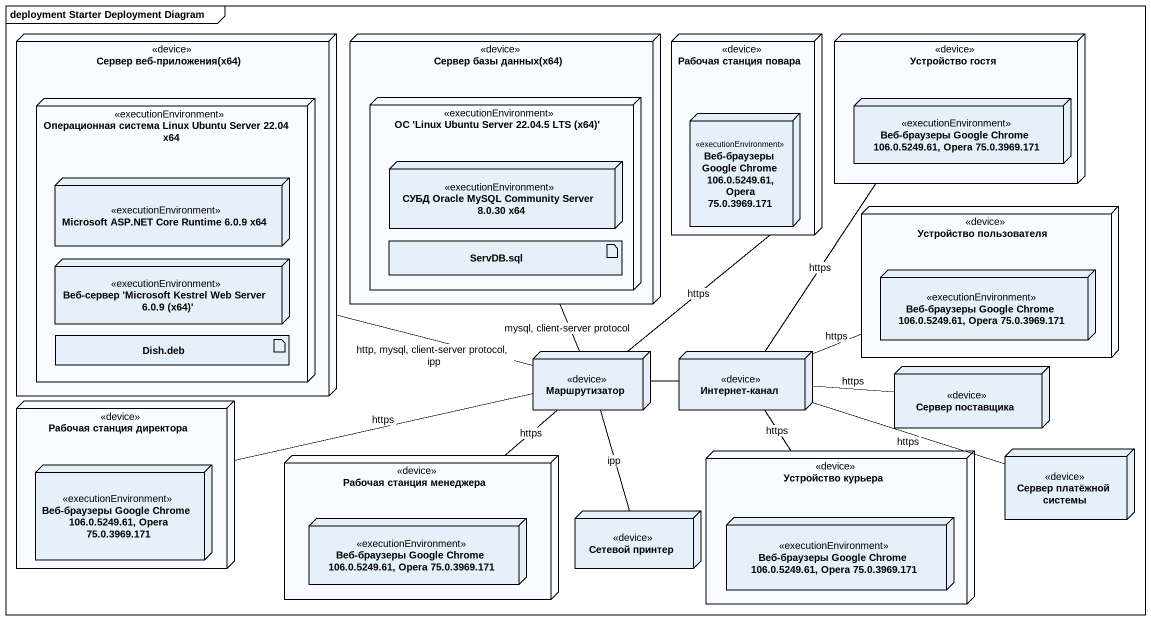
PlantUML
@startuml
mainframe deployment Starter Deployment Diagram
node "Сервер веб-приложения(x64)" as Сервер_веб_приложения_x64 <<device>> {
  node "Операционная система Linux Ubuntu Server 22.04 x64" as Операционная_система_Linux <<executionEnvironment>> {
    node "Microsoft ASP.NET Core Runtime 6.0.9 x64" as Microsoft_ASP_NET_Core <<executionEnvironment>>
    node "Веб-сервер 'Microsoft Kestrel Web Server 6.0.9 (x64)'" as Веб_сервер_Microsoft <<executionEnvironment>>
    artifact "Dish.deb" as Dish_deb
  }
}
node "Сервер базы данных(x64)" as Сервер_базы_данных_x64 <<device>> {
  node "OC 'Linux Ubuntu Server 22.04.5 LTS (x64)'" as OC_Linux_Ubuntu_Server_22 <<executionEnvironment>> {
    node "СУБД Oracle MySQL Community Server 8.0.30 x64" as СУБД_Oracle_MySQL_Community <<executionEnvironment>>
    artifact "ServDB.sql" as ServDB_sql
  }
}
node "Рабочая станция повара" as Рабочая_станция_повара <<device>> {
  node "Веб-браузеры Google Chrome 106.0.5249.61, Opera 75.0.3969.171" as Веб_браузеры_Google_Chrome <<executionEnvironment>>
}
node "Устройство гостя" as Устройство_гостя <<device>> {
  node "Веб-браузеры Google Chrome 106.0.5249.61, Opera 75.0.3969.171" as Веб_браузеры_Google_Chrome_2 <<executionEnvironment>>
}
node "Устройство пользователя" as Устройство_пользователя <<device>> {
  node "Веб-браузеры Google Chrome 106.0.5249.61, Opera 75.0.3969.171" as Веб_браузеры_Google_Chrome_3 <<executionEnvironment>>
}
node Маршрутизатор <<device>>
node "Интернет-канал" as Интернет_канал <<device>>
node "Сервер поставщика" as Сервер_поставщика <<device>>
node "Рабочая станция директора" as Рабочая_станция_директора <<device>> {
  node "Веб-браузеры Google Chrome 106.0.5249.61, Opera 75.0.3969.171" as Веб_браузеры_Google_Chrome_4 <<executionEnvironment>>
}
node "Рабочая станция менеджера" as Рабочая_станция_менеджера <<device>> {
  node "Веб-браузеры Google Chrome 106.0.5249.61, Opera 75.0.3969.171" as Веб_браузеры_Google_Chrome_5 <<executionEnvironment>>
}
node "Устройство курьера" as Устройство_курьера <<device>> {
  node "Веб-браузеры Google Chrome 106.0.5249.61, Opera 75.0.3969.171" as Веб_браузеры_Google_Chrome_6 <<executionEnvironment>>
}
node "Сервер платёжной системы" as Сервер_платёжной_системы <<device>>
node "Сетевой принтер" as Сетевой_принтер <<device>>
Маршрутизатор -left- Сервер_веб_приложения_x64 : http, mysql, client-server protocol, ipp
Маршрутизатор -up- Сервер_базы_данных_x64 : mysql, client-server protocol
Маршрутизатор -up- Рабочая_станция_повара : https
Маршрутизатор -right- Интернет_канал
Маршрутизатор -left- Рабочая_станция_директора : https
Маршрутизатор -- Рабочая_станция_менеджера : https
Маршрутизатор -- Сетевой_принтер : ipp
Интернет_канал -up- Устройство_гостя : https
Интернет_канал -right- Устройство_пользователя : https
Интернет_канал -right- Сервер_поставщика : https
Интернет_канал -- Устройство_курьера : https
Интернет_канал -right- Сервер_платёжной_системы : https
@enduml
